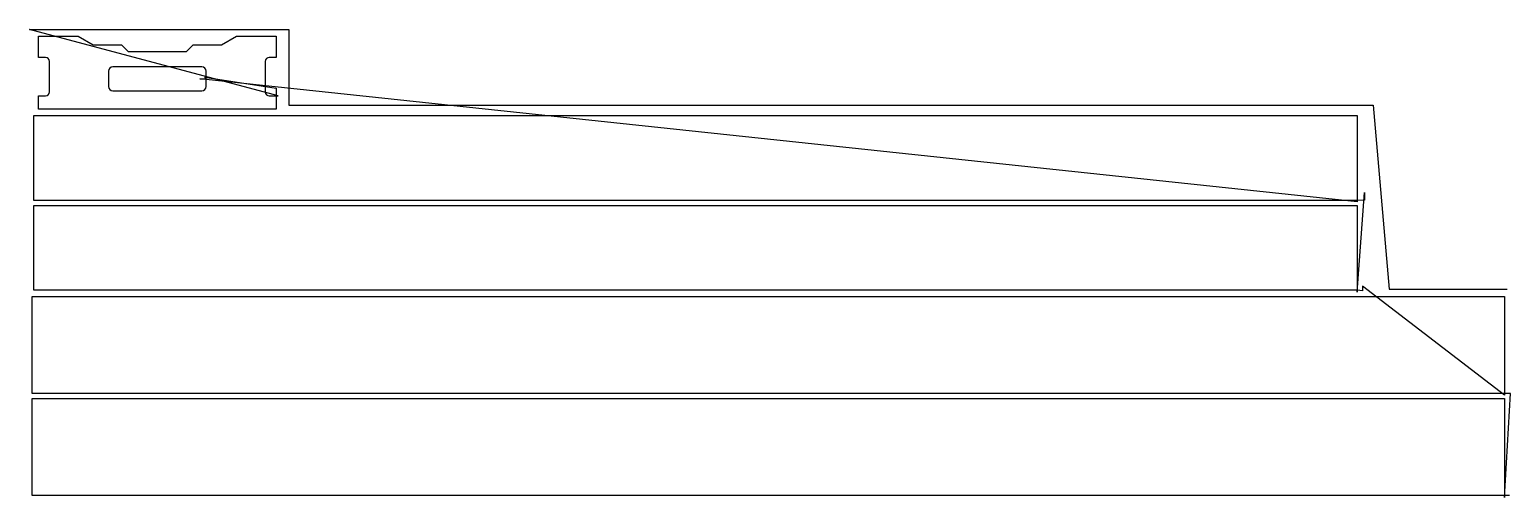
# Model space of a CAD drawing. Header units: metres. Extents: x 0 to 6815, y 15 to 2166.
import ezdxf

# ---------------------------------------------------------------- set-up
doc = ezdxf.new("R2010")
doc.units = ezdxf.units.M

msp = doc.modelspace()

# ---------------------------------------------------------------- linework, layer by layer
at = {"layer": 'TOOL_0'}
for p, q in [((1143.619, 1861.156), (0.002, 2166.167)), ((0.002, 2166.167), (1.002, 2166.167)), ((1.002, 2166.167), (0.002, 2166.167)), ((0.002, 2166.167), (1.002, 2166.167)), ((1.002, 2166.167), (1193.422, 2166.167)), ((41.567, 2038.656), (41.567, 2135.806)), ((41.567, 2135.806), (223.058, 2135.806)), ((223.058, 2135.806), (292.34, 2095.806)), ((883.294, 2095.806), (952.576, 2135.806)), ((952.576, 2135.806), (1134.067, 2135.806)), ((1134.067, 2135.806), (1134.067, 2038.656)), ((1193.422, 2166.167), (1193.422, 1819.182)), ((292.34, 2095.806), (423.19, 2095.806)), ((423.19, 2095.806), (453.19, 2065.806)), ((453.19, 2065.806), (722.444, 2065.806)), ((722.444, 2065.806), (752.444, 2095.806)), ((752.444, 2095.806), (883.294, 2095.806)), ((72.817, 2038.656), (41.567, 2038.656)), ((91.567, 1879.906), (91.567, 2019.906)), ((792.816, 1994.906), (382.816, 1994.906)), ((1084.067, 2019.906), (1084.067, 1879.906)), ((1134.067, 2038.656), (1102.817, 2038.656)), ((362.816, 1974.906), (362.816, 1904.906)), ((6110, 1373.581), (782.816, 1939.906)), ((782.816, 1939.906), (812.816, 1939.906)), ((812.816, 1939.906), (805.745, 1946.977)), ((805.745, 1946.977), (1134.067, 1896.232)), ((812.816, 1939.906), (812.816, 1974.906)), ((812.816, 1904.906), (812.816, 1939.906)), ((41.567, 1799.906), (41.567, 1861.156)), ((41.567, 1861.156), (72.817, 1861.156)), ((382.816, 1884.906), (792.816, 1884.906)), ((1102.817, 1861.156), (1134.067, 1861.156)), ((1134.067, 1896.232), (1134.067, 1861.156)), ((1134.067, 1861.156), (1134.067, 1799.906)), ((1134.067, 1861.156), (1143.619, 1861.156)), ((1134.067, 1799.906), (41.567, 1799.906)), ((1193.422, 1819.182), (6183.13, 1819.182)), ((6183.13, 1819.182), (6257.168, 972.924)), ((20, 1381.005), (20, 1771.005)), ((20, 1771.005), (6110, 1771.005)), ((6110, 1771.005), (6110, 1381.005)), ((6110, 1381.005), (20, 1381.005)), ((6110, 958.895), (6143.082, 1416.987)), ((6143.082, 1381.608), (6110, 1381.005)), ((6110, 1381.005), (6110, 1373.581)), ((6143.082, 1416.987), (6143.082, 1381.608)), ((20, 967.181), (20, 1357.181)), ((20, 1357.181), (6110, 1357.181)), ((6110, 1357.181), (6110, 967.181)), ((6110, 967.181), (20, 967.181)), ((6134.071, 965.353), (6110, 967.181)), ((6110, 967.181), (6110, 958.895)), ((6787.5, 485.446), (6134.071, 985.891)), ((6134.071, 985.891), (6134.071, 965.353)), ((6257.168, 972.924), (6799.001, 972.924)), ((6799.001, 972.924), (6800.001, 972.924)), ((12.5, 492.399), (12.5, 938.399)), ((12.5, 938.399), (6787.5, 938.399)), ((6787.5, 938.399), (6787.5, 492.399)), ((6787.5, 492.399), (12.5, 492.399)), ((6787.5, 15.009), (6814.53, 492.399)), ((6814.53, 492.399), (6787.5, 492.399)), ((6787.5, 492.399), (6787.5, 485.446)), ((12.5, 23.643), (12.5, 469.643)), ((12.5, 469.643), (6787.5, 469.643)), ((6787.5, 469.643), (6787.5, 23.643)), ((6787.5, 23.643), (12.5, 23.643)), ((6810.402, 23.643), (6787.5, 23.643)), ((6787.5, 23.643), (6787.5, 15.009))]:
    msp.add_line(p, q, dxfattribs=at)
for centre, radius, start, end in [((72.817, 2019.906), 18.75, 0, 90), ((382.816, 1974.906), 20, 90, 180), ((792.816, 1974.906), 20, 0, 90), ((1102.817, 2019.906), 18.75, 90, 180), ((72.817, 1879.906), 18.75, 270, 0), ((382.816, 1904.906), 20, 180, 270), ((792.816, 1904.906), 20, 270, 0), ((1102.817, 1879.906), 18.75, 180, 270)]:
    msp.add_arc(centre, radius, start, end, dxfattribs=at)

doc.saveas('drawing.dxf')
